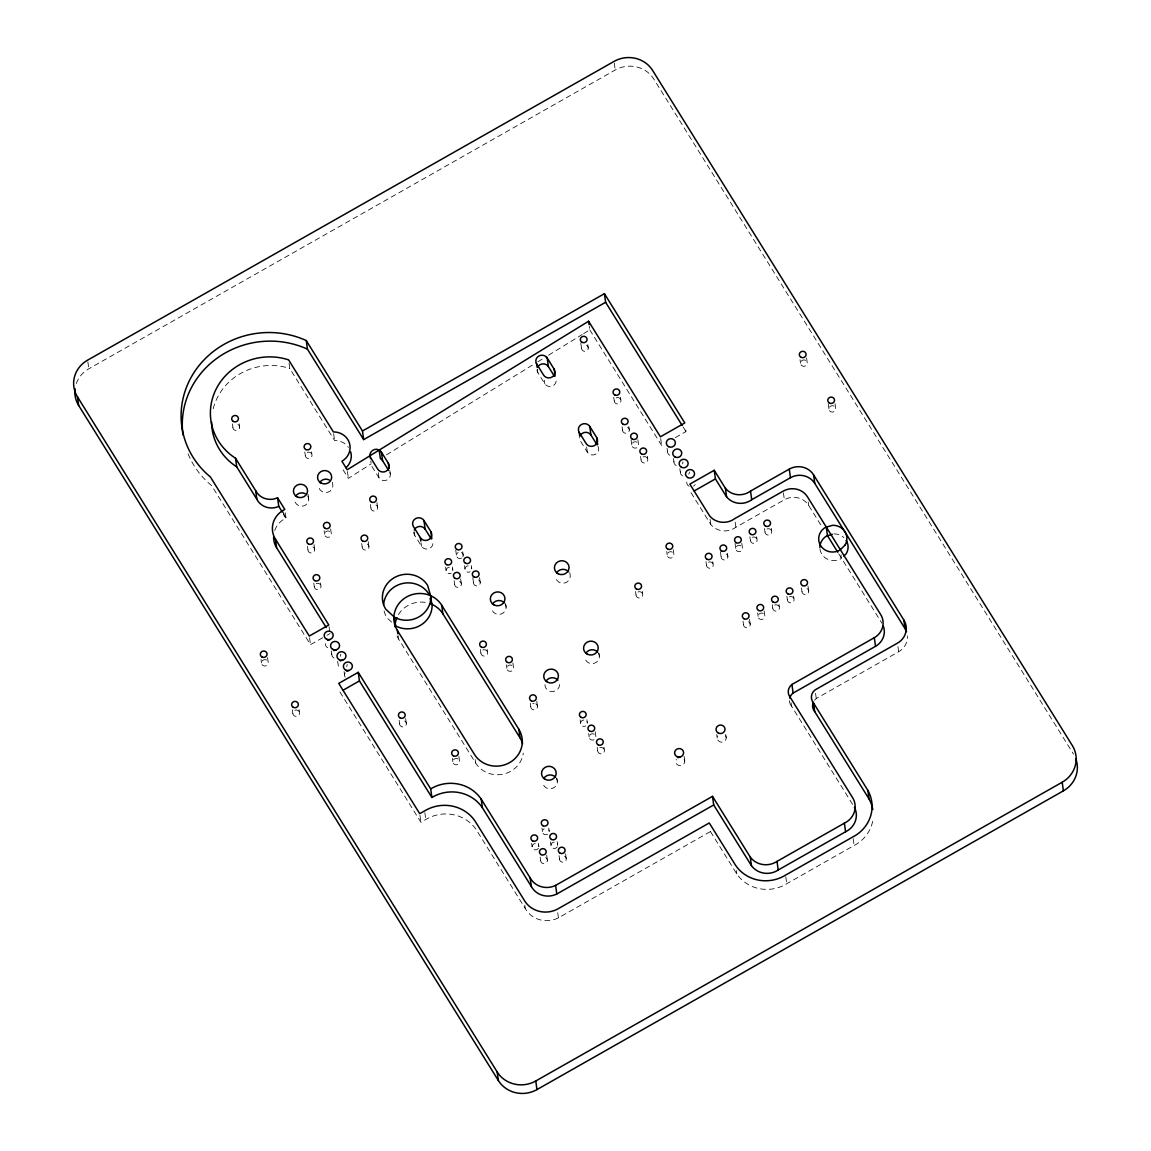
<?xml version="1.0" encoding="UTF-8"?>
<svg xmlns="http://www.w3.org/2000/svg" width="1151" height="1151" viewBox="0 0 1151 1151"><rect width="100%" height="100%" fill="white"/><g stroke="black" fill="none" stroke-linecap="round" stroke-linejoin="round"><path stroke-width="0.75" stroke-dasharray="5 3.75" d="M343.113 469.838L348.408 478.356L371.212 463.781M386.463 454.846L536.28 362.738M537.805 361.802L546.97 356.163M548.509 355.227L582.133 334.553M583.672 333.603L589.787 329.848L589.298 326.409M76.283 383.556A28.243 26.703 -7.9 0 1 88.814 368.766L615.238 70.01A28.243 26.703 -7.9 0 1 653.826 79.059L1073.523 754.135M274.715 530.453A22.243 21.035 -7.9 0 1 284.585 518.799L285.995 518.008L285.275 512.842M188.073 453.868A86.699 81.98 -7.9 0 0 211.583 485.549L310.497 644.661L325.503 636.143M326.999 635.294L329.992 633.597M589.787 329.848L661.609 445.394L664.659 443.667M675.32 437.61L685.982 431.567L685.277 426.402M691.046 492.729L710.771 524.453A17.927 16.963 -7.9 0 0 735.877 527.259L784.378 499.75A17.797 16.819 -7.9 0 1 808.678 505.447L821.843 526.597M339.933 691.996L420.921 822.274L425.798 819.512A36.717 34.717 -7.9 0 1 476.341 829.828L525.273 908.542A24.588 23.236 -7.9 0 0 558.436 917.851L710.455 831.569L709.98 828.13M814.491 700.283A9.812 9.28 -7.9 0 1 816.26 698.513L898.658 651.754A17.797 16.819 -7.9 0 0 907.434 635.899M710.455 831.569L736.827 873.983A36.185 34.213 -7.9 0 0 786.737 883.738L854.114 845.496A36.185 34.213 -7.9 0 0 873.091 818.404M391.599 622.101L386.894 617.742A24.286 22.962 -7.9 0 1 383.858 609.685M838.719 553.76L881.896 623.195M683.147 426.992L685.982 431.567M789.989 703.534A9.812 9.28 -7.9 0 0 791.557 706.153L853.466 805.758M537.013 369.687A6.115 5.769 -7.9 0 0 537.848 372.564L544.797 383.729A6.115 5.769 -7.9 0 0 552.782 385.873A6.115 5.769 -7.9 0 0 555.688 378.42M597.901 446.228A6.115 5.769 -7.9 0 1 595.7 454.156A6.115 5.769 -7.9 0 1 587.355 452.199L580.421 441.034A6.115 5.769 -7.9 0 1 579.629 437.394M389.887 472.514A6.115 5.769 -7.9 0 1 386.981 479.967A6.115 5.769 -7.9 0 1 378.996 477.823L372.046 466.659A6.115 5.769 -7.9 0 1 371.269 464.529L370.795 461.091M413.785 532.251A6.115 5.769 -7.9 0 0 414.619 535.129L421.554 546.293A6.115 5.769 -7.9 0 0 429.553 548.437A6.115 5.769 -7.9 0 0 432.459 540.984M289.059 363.313L289.779 368.478L334.596 440.545A16.704 15.797 -7.9 0 1 348.451 447.307M397.037 636.158A25.71 24.3 -7.9 0 0 398.548 638.992L475.651 763.027A25.71 24.3 -7.9 0 0 502.958 774.191A25.71 24.3 -7.9 0 0 523.302 753.128M283.275 513.634L285.995 518.008M897.938 646.589L898.658 651.754M835.007 403.656L835.727 408.821A3.381 3.194 -7.9 0 1 830.677 411.698A3.381 3.194 -7.9 0 1 830.648 406.145A3.381 3.194 -7.9 0 1 835.727 408.821M828.26 403.785L828.979 408.95M841.064 554.84L841.093 558.71A14.129 13.352 -7.9 0 1 819.872 547.545M806.563 357.889L807.283 363.054A3.381 3.194 -7.9 0 1 802.218 365.917A3.381 3.194 -7.9 0 1 802.189 360.378A3.381 3.194 -7.9 0 1 807.283 363.054M800.046 359.745L800.52 363.184M808.203 502.009L808.678 505.447M853.164 838.619L854.114 845.496M808.016 586.147L808.736 591.312M801.499 588.003L801.988 591.441M815.555 693.348L816.26 698.513M783.414 492.858L784.378 499.75M793.643 596.175L794.118 599.613A3.381 3.194 -7.9 0 1 789.068 602.477A3.381 3.194 -7.9 0 1 789.039 596.937A3.381 3.194 -7.9 0 1 794.118 599.613M786.881 596.304L787.356 599.743M771.271 528.381L771.745 531.82A3.381 3.194 -7.9 0 1 766.695 534.683A3.381 3.194 -7.9 0 1 766.667 529.143A3.381 3.194 -7.9 0 1 771.745 531.82M779.011 604.476L779.486 607.915A3.381 3.194 -7.9 0 1 774.436 610.778A3.381 3.194 -7.9 0 1 774.407 605.239A3.381 3.194 -7.9 0 1 779.486 607.915M791.068 702.714L791.557 706.153M764.509 528.496L764.998 531.949M772.263 604.592L772.738 608.045M756.653 536.668L757.128 540.121A3.381 3.194 -7.9 0 1 752.078 542.984A3.381 3.194 -7.9 0 1 752.049 537.445A3.381 3.194 -7.9 0 1 757.128 540.121M764.149 611.052L764.868 616.217A3.381 3.194 -7.9 0 1 759.818 619.08A3.381 3.194 -7.9 0 1 759.789 613.541A3.381 3.194 -7.9 0 1 764.868 616.217M749.891 536.798L750.366 540.251M757.631 612.893L758.121 616.346M741.791 543.243L742.496 548.408A3.381 3.194 -7.9 0 1 737.446 551.286A3.381 3.194 -7.9 0 1 737.417 545.747A3.381 3.194 -7.9 0 1 742.496 548.408M785.788 876.846L786.737 883.738M749.531 619.339L750.251 624.504M735.158 522.094L735.877 527.259M735.029 543.373L735.748 548.538M743.014 621.195L743.488 624.633M727.403 553.271L727.878 556.71M720.411 551.674L721.13 556.839M710.052 519.288L710.771 524.453M712.786 561.573L713.26 565.012A3.381 3.194 -7.9 0 1 708.21 567.875A3.381 3.194 -7.9 0 1 708.182 562.335A3.381 3.194 -7.9 0 1 713.26 565.012M706.023 561.702L706.498 565.141M725.749 734.381L726.223 737.82M736.352 870.544L736.827 873.983M679.838 468.774L680.327 472.212M716.728 734.554L717.202 737.992M673.45 458.486L673.925 461.925M614.274 63.118L615.238 70.01M667.048 448.185L667.522 451.624M660.66 438.502L661.609 445.394M673.234 549.66L673.954 554.825A3.381 3.194 -7.9 0 1 668.904 557.688A3.381 3.194 -7.9 0 1 668.875 552.149A3.381 3.194 -7.9 0 1 673.954 554.825M666.717 551.516L667.192 554.955M647.337 456.3L647.812 459.753A3.381 3.194 -7.9 0 1 642.762 462.616A3.381 3.194 -7.9 0 1 642.733 457.076A3.381 3.194 -7.9 0 1 647.812 459.753M684.082 756.178L684.802 761.343M640.575 456.429L641.064 459.868M637.855 439.711L638.575 444.876A3.381 3.194 -7.9 0 1 633.525 447.753A3.381 3.194 -7.9 0 1 633.496 442.2A3.381 3.194 -7.9 0 1 638.575 444.876M631.093 439.84L631.813 445.005M628.834 426.561L629.324 429.999M620.504 397.239L620.979 400.677A3.381 3.194 -7.9 0 1 615.929 403.541A3.381 3.194 -7.9 0 1 615.9 398.001A3.381 3.194 -7.9 0 1 620.979 400.677M622.087 426.676L622.562 430.129M642.287 591.369L642.762 594.808A3.381 3.194 -7.9 0 1 637.712 597.671A3.381 3.194 -7.9 0 1 637.683 592.132A3.381 3.194 -7.9 0 1 642.762 594.808M613.742 397.354L614.231 400.807M635.525 591.485L635.999 594.938M587.787 344.595L588.262 348.048M580.78 343.012L581.5 348.178M586.65 447.034L587.355 452.199M598.952 653.106L599.426 656.545M603.958 747.157L604.448 750.596A3.381 3.194 -7.9 0 1 599.383 753.459A3.381 3.194 -7.9 0 1 599.354 747.92A3.381 3.194 -7.9 0 1 604.448 750.596M595.182 731.705L595.901 736.87A3.381 3.194 -7.9 0 1 590.851 739.733A3.381 3.194 -7.9 0 1 590.823 734.194A3.381 3.194 -7.9 0 1 595.901 736.87M597.211 747.287L597.686 750.725M544.308 380.29L544.797 383.729M569.803 572.68L570.277 576.119A7.338 6.935 -7.9 0 1 562.983 583.212A7.338 6.935 -7.9 0 1 555.602 576.406M586.895 719.692L587.37 723.145A3.381 3.194 -7.9 0 0 583.384 720.066A3.381 3.194 -7.9 0 0 580.823 724.353A3.381 3.194 -7.9 0 0 585.701 725.936M588.679 733.547L589.154 737M537.373 369.111L537.848 372.564M580.133 719.821L580.608 723.26M556.911 778.292L557.401 781.73M565.573 853.769L566.292 858.934M557.271 841.755L557.746 845.208A3.381 3.194 -7.9 0 0 553.199 842.287A3.381 3.194 -7.9 0 0 551.804 847.366A3.381 3.194 -7.9 0 0 557.314 846.805M559.055 855.625L559.53 859.063M536.783 701.405L537.503 706.556M548.739 828.029L549.214 831.468A3.381 3.194 -7.9 0 0 547.516 828.734M550.523 841.885L550.998 845.338M530.266 703.247L530.74 706.685M557.717 912.685L558.436 917.851M546.682 855.207L547.401 860.372M541.977 828.159L542.466 831.597M505.692 603.872L506.167 607.311M538.38 843.194L538.855 846.632A3.381 3.194 -7.9 0 0 534.309 843.712A3.381 3.194 -7.9 0 0 532.913 848.805A3.381 3.194 -7.9 0 0 538.423 848.244M540.164 857.049L540.639 860.502M512.871 662.947L513.591 668.112A3.381 3.194 -7.9 0 1 508.541 670.975A3.381 3.194 -7.9 0 1 508.512 665.436A3.381 3.194 -7.9 0 1 513.591 668.112M531.633 843.323L532.107 846.762M506.368 664.803L506.843 668.242M479.55 577.529L480.269 582.694M524.798 905.089L525.273 908.542M487.132 649.38L487.607 652.833A3.381 3.194 -7.9 0 1 482.557 655.696A3.381 3.194 -7.9 0 1 482.528 650.157A3.381 3.194 -7.9 0 1 487.607 652.833M471.263 565.515L471.737 568.968A3.381 3.194 -7.9 0 0 467.752 565.889A3.381 3.194 -7.9 0 0 465.191 570.177A3.381 3.194 -7.9 0 0 470.054 571.759M472.802 577.658L473.521 582.823M480.37 649.509L480.859 652.962M462.716 551.789L463.206 555.228M464.5 565.645L464.975 569.083M460.659 578.967L461.378 584.118M455.724 550.192L456.443 555.357M452.372 566.954L452.847 570.392A3.381 3.194 -7.9 0 0 448.861 567.314A3.381 3.194 -7.9 0 0 446.3 571.615A3.381 3.194 -7.9 0 0 451.163 573.198M454.141 580.809L454.631 584.248M475.176 759.574L475.651 763.027M445.61 567.083L446.084 570.522M458.889 756.423L459.609 761.588A3.381 3.194 -7.9 0 1 454.559 764.451A3.381 3.194 -7.9 0 1 454.53 758.912A3.381 3.194 -7.9 0 1 459.609 761.588M452.386 758.279L452.861 761.717M421.079 542.855L421.554 546.293M414.13 531.69L414.619 535.129M389.829 470.529L390.304 473.967M378.276 472.658L378.996 477.823M424.848 812.635L425.798 819.512M398.059 635.539L398.548 638.992M376.952 502.642L377.672 507.807M419.971 815.397L420.921 822.274M405.656 718.526L406.375 723.691M370.435 504.483L370.91 507.936M399.152 720.382L399.627 723.821M368.234 541.646L368.939 546.811M361.716 543.488L362.191 546.941M347.458 471.478L348.408 478.356M333.632 433.668L334.596 440.545M332.394 482.269L332.884 485.708A7.079 6.69 -7.9 0 1 325.848 492.542A7.079 6.69 -7.9 0 1 318.741 485.981M330.639 528.913L331.359 534.078A3.381 3.194 -7.9 0 1 326.309 536.956A3.381 3.194 -7.9 0 1 326.28 531.402A3.381 3.194 -7.9 0 1 331.359 534.078M344.077 671.522L344.552 674.961M324.122 530.769L324.611 534.208M311.561 451.825L312.036 455.278A3.381 3.194 -7.9 0 1 306.986 458.141A3.381 3.194 -7.9 0 1 306.957 452.602A3.381 3.194 -7.9 0 1 312.036 455.278M337.675 661.235L338.164 664.674A4.518 4.273 -7.9 0 0 340.437 668.328M304.799 451.955L305.288 455.393M329.042 626.705L329.761 631.87M331.272 650.919L331.747 654.372M308.036 494.239L308.756 499.405M320.539 582.953L321.014 586.391A3.381 3.194 -7.9 0 1 315.964 589.254A3.381 3.194 -7.9 0 1 315.935 583.715A3.381 3.194 -7.9 0 1 321.014 586.391M313.993 544.567L314.712 549.718M313.791 583.068L314.266 586.521M307.475 546.408L307.95 549.847M309.547 637.769L310.497 644.661M283.635 511.907L284.585 518.799M299.087 709.663L299.562 713.102A3.381 3.194 -7.9 0 1 294.512 715.98A3.381 3.194 -7.9 0 1 294.483 710.44A3.381 3.194 -7.9 0 1 299.562 713.102M292.34 709.793L292.814 713.232M239.163 423.784L239.638 427.222M267.55 657.595L268.269 662.76A3.381 3.194 -7.9 0 1 263.219 665.638A3.381 3.194 -7.9 0 1 263.191 660.084A3.381 3.194 -7.9 0 1 268.269 662.76M232.416 423.913L232.89 427.352M261.032 659.451L261.507 662.89M87.864 361.874L88.814 368.766M313 546.984A3.381 3.194 -7.9 0 1 313.935 551.789A3.381 3.194 -7.9 0 1 308.756 551.89A3.381 3.194 -7.9 0 1 309.633 547.056M478.571 579.946A3.381 3.194 -7.9 0 1 479.492 584.766A3.381 3.194 -7.9 0 1 474.313 584.866A3.381 3.194 -7.9 0 1 475.19 580.018M461.493 552.494A3.381 3.194 -7.9 0 1 462.76 556.839M461.522 558.034A3.381 3.194 -7.9 0 1 456.904 556.955A3.381 3.194 -7.9 0 1 458.112 552.552M327.632 647.74A4.518 4.273 -7.9 0 1 325.949 641.927M404.677 720.958A3.381 3.194 -7.9 0 1 405.598 725.763A3.381 3.194 -7.9 0 1 400.419 725.864A3.381 3.194 -7.9 0 1 401.296 721.015M375.96 505.059A3.381 3.194 -7.9 0 1 376.881 509.879A3.381 3.194 -7.9 0 1 371.715 509.979A3.381 3.194 -7.9 0 1 372.579 505.131M627.612 427.251A3.381 3.194 -7.9 0 1 628.532 432.071A3.381 3.194 -7.9 0 1 623.367 432.172A3.381 3.194 -7.9 0 1 624.245 427.323M459.681 581.384A3.381 3.194 -7.9 0 1 460.601 586.19A3.381 3.194 -7.9 0 1 455.422 586.291A3.381 3.194 -7.9 0 1 456.3 581.456M559.602 684.514A7.338 6.935 -7.9 0 1 550.394 691.406A7.338 6.935 -7.9 0 1 545.891 681.306M556.393 778.277A7.338 6.935 -7.9 0 1 551.991 788.55A7.338 6.935 -7.9 0 1 542.725 782.018M505.174 603.858A7.338 6.935 -7.9 0 1 500.771 614.13A7.338 6.935 -7.9 0 1 491.506 607.584M535.79 703.822A3.381 3.194 -7.9 0 1 536.308 709.03A3.381 3.194 -7.9 0 1 530.956 707.779A3.381 3.194 -7.9 0 1 534.107 703.434M598.434 653.092A7.338 6.935 -7.9 0 1 594.031 663.364A7.338 6.935 -7.9 0 1 584.766 656.833M398.419 614.663A25.71 24.3 -7.9 0 1 427.251 602.779M213.194 408.763A58.5 55.32 -7.9 0 1 289.779 368.478M789.802 702.959A9.812 9.28 -7.9 0 1 789.413 700.571M307.792 496.067A7.079 6.69 -7.9 0 1 303.547 505.965A7.079 6.69 -7.9 0 1 294.627 499.678M689.348 472.039A4.518 4.273 -7.9 0 1 688.744 474.198M682.601 475.881A4.518 4.273 -7.9 0 1 680.917 470.068M669.796 455.278A4.518 4.273 -7.9 0 1 668.112 449.48M682.946 461.752A4.518 4.273 -7.9 0 1 682.356 463.911M676.198 465.594A4.518 4.273 -7.9 0 1 674.515 459.781M340.768 654.2A4.518 4.273 -7.9 0 1 340.178 656.343M334.02 658.027A4.518 4.273 -7.9 0 1 332.351 652.214M345.171 677.09A4.518 4.273 -7.9 0 1 345.142 672.817M347.185 664.501A4.518 4.273 -7.9 0 1 346.58 666.645M695.161 484.499A4.518 4.273 -7.9 0 1 693.521 486.096M689.003 486.182A4.518 4.273 -7.9 0 1 687.32 480.37M367.241 544.063A3.381 3.194 -7.9 0 1 368.162 548.883A3.381 3.194 -7.9 0 1 362.997 548.984A3.381 3.194 -7.9 0 1 363.86 544.135M586.55 345.3A3.381 3.194 -7.9 0 1 587.485 350.12A3.381 3.194 -7.9 0 1 582.305 350.206A3.381 3.194 -7.9 0 1 583.183 345.372M807.038 588.578A3.381 3.194 -7.9 0 1 807.959 593.384A3.381 3.194 -7.9 0 1 802.779 593.484A3.381 3.194 -7.9 0 1 803.657 588.636M748.538 621.77A3.381 3.194 -7.9 0 1 749.474 626.576A3.381 3.194 -7.9 0 1 744.294 626.676A3.381 3.194 -7.9 0 1 745.172 621.842M726.18 553.976A3.381 3.194 -7.9 0 1 727.101 558.782A3.381 3.194 -7.9 0 1 721.922 558.882A3.381 3.194 -7.9 0 1 722.799 554.034M545.689 857.624A3.381 3.194 -7.9 0 1 546.624 862.444A3.381 3.194 -7.9 0 1 541.445 862.531A3.381 3.194 -7.9 0 1 542.322 857.696M547.545 834.274A3.381 3.194 -7.9 0 1 542.927 833.195A3.381 3.194 -7.9 0 1 544.135 828.792M564.58 856.2A3.381 3.194 -7.9 0 1 565.515 861.006A3.381 3.194 -7.9 0 1 560.336 861.106A3.381 3.194 -7.9 0 1 561.213 856.258M237.94 424.489A3.381 3.194 -7.9 0 1 238.861 429.294A3.381 3.194 -7.9 0 1 233.682 429.395A3.381 3.194 -7.9 0 1 234.559 424.546M725.619 735.705A4.518 4.273 -7.9 0 1 721.735 742.179A4.518 4.273 -7.9 0 1 717.807 735.849M684.183 759.214A4.518 4.273 -7.9 0 1 680.313 765.703A4.518 4.273 -7.9 0 1 676.371 759.358M833.914 533.906A14.129 13.352 -7.9 0 1 843.913 537.632"/><path stroke-width="1.5" d="M395.038 626.892L395.239 623.713A25.71 24.3 -7.9 0 1 396.951 617.54M843.884 556.005L846.244 553.717A14.129 13.352 -7.9 0 0 846.172 540.351M604.419 293.678L605.613 302.281L363.673 439.596L362.479 430.992L604.419 293.678L684.787 422.949L660.415 436.79L588.593 321.244L347.214 469.752L341.919 461.234A16.704 15.797 -7.9 0 0 349.516 443.336A16.704 15.797 -7.9 0 0 333.402 431.942L288.584 359.86A58.5 55.32 -7.9 0 0 216.877 387.657A58.5 55.32 -7.9 0 0 235.523 458.242L236.718 466.846L256.874 499.275A16.445 15.553 -7.9 0 0 278.758 506.368L282.369 512.181M430.69 788.881A36.717 34.717 -7.9 0 1 481.233 799.197L530.165 877.896A18.934 17.912 -7.9 0 0 555.602 885.407L712.512 796.363L713.706 804.966L556.796 894.01A18.934 17.912 -7.9 0 1 531.359 886.515L482.427 807.801A36.717 34.717 -7.9 0 0 431.884 797.485L430.69 788.881L358.234 672.328L338.739 683.392L419.727 813.671L424.604 810.908A36.717 34.717 -7.9 0 1 475.147 821.224L524.079 899.924A24.588 23.236 -7.9 0 0 557.242 909.247L709.261 822.965L735.633 865.379A36.185 34.213 -7.9 0 0 785.543 875.134L852.92 836.892A36.185 34.213 -7.9 0 0 867.84 790.349L813.512 702.988A9.812 9.28 -7.9 0 1 815.066 689.909L897.463 643.15A17.797 16.819 -7.9 0 0 903.852 620.029L813.57 474.816A17.797 16.819 -7.9 0 0 789.269 469.104L750.524 491.089A17.927 16.963 -7.9 0 1 725.403 488.283L714.224 470.284L689.852 484.125L709.577 515.849A17.927 16.963 -7.9 0 0 734.683 518.655L783.184 491.132A17.797 16.819 -7.9 0 1 807.484 496.844L880.702 614.591A17.797 16.819 -7.9 0 1 874.314 637.712L875.508 646.33L793.111 693.089A9.812 9.28 -7.9 0 0 789.701 698.153M342.926 690.298L359.429 680.932L358.234 672.328M694.096 491.002L715.418 478.902L714.224 470.284M715.418 478.902L726.598 496.887A17.927 16.963 -7.9 0 0 751.718 499.707L790.464 477.708A17.797 16.819 -7.9 0 1 814.779 483.42L905.046 628.633A17.797 16.819 -7.9 0 1 906.499 631.611M713.706 804.966L751.459 865.696A19.265 18.215 -7.9 0 0 778.205 870.012L845.582 831.77L844.388 823.166A19.265 18.215 -7.9 0 0 853.208 798.65L790.363 697.549A9.812 9.28 -7.9 0 1 791.917 684.485L874.314 637.712M712.512 796.363L750.265 857.078A19.265 18.215 -7.9 0 0 777.011 861.394L844.388 823.166M77.477 396.865L497.174 1071.941A28.243 26.703 -7.9 0 0 535.762 1080.99L1062.186 782.234A28.243 26.703 -7.9 0 0 1072.329 745.531L652.631 70.456A28.243 26.703 -7.9 0 0 614.044 61.406L87.62 360.148A28.243 26.703 -7.9 0 0 77.477 396.865L78.671 405.469L498.369 1080.544A28.243 26.703 -7.9 0 0 536.956 1089.594L1063.38 790.852A28.243 26.703 -7.9 0 0 1075.825 758.869M832.302 534.337L826.878 535.834A14.129 13.352 -7.9 0 0 819.872 547.545M430.431 603.743L433.452 605.095A25.71 24.3 -7.9 0 1 442.89 613.814L520.007 737.849A25.71 24.3 -7.9 0 1 522.597 743.661M837.784 552.25L827.468 535.661L826.274 527.057M605.613 302.281L682.198 425.482M813.253 702.427A9.812 9.28 -7.9 0 0 814.707 711.591L869.034 798.967A36.185 34.213 -7.9 0 1 872.803 809.484M537.129 367.399L536.654 363.946A6.115 5.769 -7.9 0 1 538.841 356.019A6.115 5.769 -7.9 0 1 547.185 357.975L554.135 369.14L555.099 376.032M579.701 435.869L579.226 432.431A6.115 5.769 -7.9 0 1 581.413 424.489A6.115 5.769 -7.9 0 1 589.758 426.445L596.707 437.61L597.657 444.502M547.185 357.975L548.38 366.579L554.465 376.348M589.758 426.445L590.952 435.049L597.038 444.818M536.654 363.946L543.603 375.125A6.115 5.769 -7.9 0 0 551.948 377.082A6.115 5.769 -7.9 0 0 554.135 369.14M579.226 432.431L586.161 443.595A6.115 5.769 -7.9 0 0 594.506 445.552A6.115 5.769 -7.9 0 0 596.707 437.61M388.333 463.234A6.115 5.769 -7.9 0 1 386.146 471.176A6.115 5.769 -7.9 0 1 377.801 469.22L370.852 458.055A6.115 5.769 -7.9 0 1 373.039 450.113A6.115 5.769 -7.9 0 1 381.384 452.07L388.333 463.234L389.052 468.399M420.849 541.128L420.36 537.69L413.425 526.525A6.115 5.769 -7.9 0 1 415.612 518.583A6.115 5.769 -7.9 0 1 423.956 520.54L430.906 531.704L431.855 538.596M379.154 449.998L380.348 458.602A6.115 5.769 -7.9 0 1 382.578 460.673L388.664 470.442M423.956 520.54L425.151 529.143L431.237 538.927M235.523 458.242L255.68 490.671A16.445 15.553 -7.9 0 0 277.564 497.764L284.801 509.404L283.391 510.195A22.243 21.035 -7.9 0 0 275.406 539.1L328.798 624.993L309.302 636.057L210.388 476.931A86.699 81.98 -7.9 0 1 195.843 369.816A86.699 81.98 -7.9 0 1 306.252 340.552L362.479 430.992M306.252 340.552L307.446 349.156L363.673 439.596M397.829 633.827L397.354 630.388A25.71 24.3 -7.9 0 1 393.843 618.288L394.045 615.109A25.71 24.3 -7.9 0 1 429.237 595.139L432.258 596.477A25.71 24.3 -7.9 0 1 441.696 605.21L518.813 729.245L520.007 737.849M397.354 630.388L474.457 754.409A25.71 24.3 -7.9 0 0 509.576 762.653A25.71 24.3 -7.9 0 0 518.813 729.245M273.564 537.244A22.243 21.035 -7.9 0 0 276.6 547.703L326.251 627.568M359.429 680.932L431.884 797.485M430.086 598.419L432.114 605.397A24.286 22.962 -7.9 0 1 395.815 625.986L393.944 616.763M1062.186 782.234L1063.38 790.852M903.852 620.029L905.046 628.633M867.84 790.349L869.034 798.967M813.57 474.816L814.779 483.42M789.269 469.104L790.464 477.708M813.512 702.988L814.707 711.591M791.917 684.485L793.111 693.089M750.524 491.089L751.718 499.707M725.403 488.283L726.598 496.887M777.011 861.394L778.205 870.012M750.265 857.078L751.459 865.696M588.593 321.244L589.067 324.683M555.602 885.407L556.796 894.01M530.165 877.896L531.359 886.515M535.762 1080.99L536.956 1089.594M481.233 799.197L482.427 807.801M441.696 605.21L442.89 613.814M497.174 1071.941L498.369 1080.544M430.618 595.743L431.812 604.361M381.384 452.07L382.578 460.673M370.018 455.177L370.493 458.616M277.564 497.764L278.758 506.368M275.406 539.1L276.6 547.703M255.68 490.671L256.874 499.275M430.906 531.704A6.115 5.769 -7.9 0 1 428.704 539.646A6.115 5.769 -7.9 0 1 420.36 537.69M327.589 640.33A4.518 4.273 -7.9 0 1 329.848 639.711M545.891 681.306A7.338 6.935 -7.9 0 1 557.861 680.097M543.689 778.522A7.338 6.935 -7.9 0 1 555.66 777.313M492.47 604.102A7.338 6.935 -7.9 0 1 504.44 602.894M585.73 653.336A7.338 6.935 -7.9 0 1 597.7 652.128M78.671 405.469A28.243 26.703 -7.9 0 1 75.045 388.678M182.98 434.891A86.699 81.98 -7.9 0 1 218.676 357.069A86.699 81.98 -7.9 0 1 307.446 349.156M236.718 466.846A58.5 55.32 -7.9 0 1 211.583 421.957M350.71 451.94A16.704 15.797 -7.9 0 1 346.019 467.738M883.349 626.173A17.797 16.819 -7.9 0 1 875.508 646.33M854.402 807.254A19.265 18.215 -7.9 0 1 845.582 831.77M414.231 530.035A6.115 5.769 -7.9 0 1 425.151 529.143M537.819 366.781A6.115 5.769 -7.9 0 1 548.38 366.579M580.032 435.941A6.115 5.769 -7.9 0 1 590.952 435.049M319.676 482.614A7.079 6.69 -7.9 0 1 329.315 479.981M295.548 496.311A7.079 6.69 -7.9 0 1 305.188 493.678M333.991 650.617A4.518 4.273 -7.9 0 1 336.236 650.013M346.796 671.22A4.518 4.273 -7.9 0 1 349.041 670.601M340.394 660.933A4.518 4.273 -7.9 0 1 342.653 660.314M556.58 572.91A7.338 6.935 -7.9 0 1 568.551 571.702M678.011 757.761A4.518 4.273 -7.9 0 1 680.27 757.157M383.628 604.649A24.286 22.962 -7.9 0 1 402.303 583.557A24.286 22.962 -7.9 0 1 428.805 593.959M845.05 545.114L839.899 550.106A14.129 13.352 -7.9 0 1 820.605 545.574A14.129 13.352 -7.9 0 1 825.684 527.216L832.72 525.302A14.129 13.352 -7.9 0 1 845.05 545.114M394.62 617.382L385.7 609.138A24.286 22.962 -7.9 0 1 394.419 577.572A24.286 22.962 -7.9 0 1 427.611 585.355L430.92 596.793A24.286 22.962 -7.9 0 1 394.62 617.382M400.131 717.951A3.381 3.194 -7.9 0 0 405.181 715.088A3.381 3.194 -7.9 0 0 400.102 712.411A3.381 3.194 -7.9 0 0 400.131 717.951M507.346 662.372A3.381 3.194 -7.9 0 0 512.396 659.509A3.381 3.194 -7.9 0 0 507.318 656.833A3.381 3.194 -7.9 0 0 507.346 662.372M308.468 543.991A3.381 3.194 -7.9 0 0 313.518 541.114A3.381 3.194 -7.9 0 0 308.439 538.438A3.381 3.194 -7.9 0 0 308.468 543.991M474.025 576.953A3.381 3.194 -7.9 0 0 479.075 574.09A3.381 3.194 -7.9 0 0 473.996 571.414A3.381 3.194 -7.9 0 0 474.025 576.953M456.947 549.487A3.381 3.194 -7.9 0 0 462.011 546.624A3.381 3.194 -7.9 0 0 456.918 543.948A3.381 3.194 -7.9 0 0 456.947 549.487M321.115 483.103A7.079 6.69 -7.9 0 0 331.689 477.104A7.079 6.69 -7.9 0 0 321.057 471.507A7.079 6.69 -7.9 0 0 321.115 483.103M296.987 496.8A7.079 6.69 -7.9 0 0 307.562 490.801A7.079 6.69 -7.9 0 0 296.929 485.204A7.079 6.69 -7.9 0 0 296.987 496.8M681.406 467.263A4.518 4.273 -7.9 0 0 688.154 463.436A4.518 4.273 -7.9 0 0 681.363 459.868A4.518 4.273 -7.9 0 0 681.406 467.263M668.602 446.674A4.518 4.273 -7.9 0 0 675.349 442.847A4.518 4.273 -7.9 0 0 668.558 439.265A4.518 4.273 -7.9 0 0 668.602 446.674M675.004 456.976A4.518 4.273 -7.9 0 0 681.752 453.149A4.518 4.273 -7.9 0 0 674.975 449.581A4.518 4.273 -7.9 0 0 675.004 456.976M332.826 649.423A4.518 4.273 -7.9 0 0 339.574 645.582A4.518 4.273 -7.9 0 0 332.797 642.013A4.518 4.273 -7.9 0 0 332.826 649.423M345.631 670.011A4.518 4.273 -7.9 0 0 352.379 666.184A4.518 4.273 -7.9 0 0 345.602 662.616A4.518 4.273 -7.9 0 0 345.631 670.011M339.243 659.724A4.518 4.273 -7.9 0 0 345.991 655.897A4.518 4.273 -7.9 0 0 339.2 652.315A4.518 4.273 -7.9 0 0 339.243 659.724M687.809 477.579A4.518 4.273 -7.9 0 0 694.557 473.752A4.518 4.273 -7.9 0 0 687.766 470.169A4.518 4.273 -7.9 0 0 687.809 477.579M326.438 639.122A4.518 4.273 -7.9 0 0 333.186 635.294A4.518 4.273 -7.9 0 0 326.395 631.726A4.518 4.273 -7.9 0 0 326.438 639.122M362.694 541.071A3.381 3.194 -7.9 0 0 367.744 538.193A3.381 3.194 -7.9 0 0 362.666 535.532A3.381 3.194 -7.9 0 0 362.694 541.071M614.735 394.937A3.381 3.194 -7.9 0 0 619.785 392.074A3.381 3.194 -7.9 0 0 614.706 389.398A3.381 3.194 -7.9 0 0 614.735 394.937M582.018 342.307A3.381 3.194 -7.9 0 0 587.068 339.43A3.381 3.194 -7.9 0 0 581.989 336.754A3.381 3.194 -7.9 0 0 582.018 342.307M558.106 573.745A7.338 6.935 -7.9 0 0 569.083 567.515A7.338 6.935 -7.9 0 0 558.048 561.717A7.338 6.935 -7.9 0 0 558.106 573.745M587.269 654.171A7.338 6.935 -7.9 0 0 598.232 647.941A7.338 6.935 -7.9 0 0 587.197 642.129A7.338 6.935 -7.9 0 0 587.269 654.171M547.43 682.14A7.338 6.935 -7.9 0 0 558.408 675.91A7.338 6.935 -7.9 0 0 547.372 670.098A7.338 6.935 -7.9 0 0 547.43 682.14M545.229 779.356A7.338 6.935 -7.9 0 0 556.206 773.127A7.338 6.935 -7.9 0 0 545.171 767.314A7.338 6.935 -7.9 0 0 545.229 779.356M494.009 604.922A7.338 6.935 -7.9 0 0 504.972 598.707A7.338 6.935 -7.9 0 0 493.952 592.894A7.338 6.935 -7.9 0 0 494.009 604.922M531.258 700.83A3.381 3.194 -7.9 0 0 536.308 697.952A3.381 3.194 -7.9 0 0 531.23 695.276A3.381 3.194 -7.9 0 0 531.258 700.83M314.77 580.651A3.381 3.194 -7.9 0 0 319.82 577.788A3.381 3.194 -7.9 0 0 314.741 575.112A3.381 3.194 -7.9 0 0 314.77 580.651M371.413 502.066A3.381 3.194 -7.9 0 0 376.478 499.203A3.381 3.194 -7.9 0 0 371.385 496.527A3.381 3.194 -7.9 0 0 371.413 502.066M325.114 528.338A3.381 3.194 -7.9 0 0 330.164 525.475A3.381 3.194 -7.9 0 0 325.086 522.799A3.381 3.194 -7.9 0 0 325.114 528.338M453.365 755.847A3.381 3.194 -7.9 0 0 458.415 752.984A3.381 3.194 -7.9 0 0 453.336 750.308A3.381 3.194 -7.9 0 0 453.365 755.847M481.363 647.092A3.381 3.194 -7.9 0 0 486.413 644.215A3.381 3.194 -7.9 0 0 481.334 641.539A3.381 3.194 -7.9 0 0 481.363 647.092M641.567 454.012A3.381 3.194 -7.9 0 0 646.617 451.134A3.381 3.194 -7.9 0 0 641.539 448.458A3.381 3.194 -7.9 0 0 641.567 454.012M632.331 439.135A3.381 3.194 -7.9 0 0 637.381 436.272A3.381 3.194 -7.9 0 0 632.302 433.596A3.381 3.194 -7.9 0 0 632.331 439.135M623.079 424.259A3.381 3.194 -7.9 0 0 628.129 421.395A3.381 3.194 -7.9 0 0 623.051 418.719A3.381 3.194 -7.9 0 0 623.079 424.259M446.602 564.652A3.381 3.194 -7.9 0 0 451.652 561.789A3.381 3.194 -7.9 0 0 446.574 559.113A3.381 3.194 -7.9 0 0 446.602 564.652M455.134 578.392A3.381 3.194 -7.9 0 0 460.184 575.514A3.381 3.194 -7.9 0 0 455.105 572.838A3.381 3.194 -7.9 0 0 455.134 578.392M465.493 563.227A3.381 3.194 -7.9 0 0 470.543 560.35A3.381 3.194 -7.9 0 0 465.464 557.674A3.381 3.194 -7.9 0 0 465.493 563.227M598.189 744.855A3.381 3.194 -7.9 0 0 603.253 741.992A3.381 3.194 -7.9 0 0 598.16 739.316A3.381 3.194 -7.9 0 0 598.189 744.855M589.657 731.13A3.381 3.194 -7.9 0 0 594.707 728.266A3.381 3.194 -7.9 0 0 589.629 725.59A3.381 3.194 -7.9 0 0 589.657 731.13M581.126 717.404A3.381 3.194 -7.9 0 0 586.176 714.526A3.381 3.194 -7.9 0 0 581.097 711.85A3.381 3.194 -7.9 0 0 581.126 717.404M802.492 585.571A3.381 3.194 -7.9 0 0 807.542 582.708A3.381 3.194 -7.9 0 0 802.463 580.032A3.381 3.194 -7.9 0 0 802.492 585.571M787.874 593.873A3.381 3.194 -7.9 0 0 792.924 591.01A3.381 3.194 -7.9 0 0 787.845 588.334A3.381 3.194 -7.9 0 0 787.874 593.873M773.242 602.174A3.381 3.194 -7.9 0 0 778.292 599.311A3.381 3.194 -7.9 0 0 773.213 596.635A3.381 3.194 -7.9 0 0 773.242 602.174M758.624 610.476A3.381 3.194 -7.9 0 0 763.674 607.599A3.381 3.194 -7.9 0 0 758.595 604.922A3.381 3.194 -7.9 0 0 758.624 610.476M744.006 618.763A3.381 3.194 -7.9 0 0 749.056 615.9A3.381 3.194 -7.9 0 0 743.978 613.224A3.381 3.194 -7.9 0 0 744.006 618.763M707.016 559.271A3.381 3.194 -7.9 0 0 712.066 556.408A3.381 3.194 -7.9 0 0 706.987 553.732A3.381 3.194 -7.9 0 0 707.016 559.271M721.634 550.969A3.381 3.194 -7.9 0 0 726.684 548.106A3.381 3.194 -7.9 0 0 721.605 545.43A3.381 3.194 -7.9 0 0 721.634 550.969M736.252 542.668A3.381 3.194 -7.9 0 0 741.302 539.805A3.381 3.194 -7.9 0 0 736.223 537.129A3.381 3.194 -7.9 0 0 736.252 542.668M750.884 534.381A3.381 3.194 -7.9 0 0 755.934 531.503A3.381 3.194 -7.9 0 0 750.855 528.827A3.381 3.194 -7.9 0 0 750.884 534.381M765.501 526.079A3.381 3.194 -7.9 0 0 770.551 523.216A3.381 3.194 -7.9 0 0 765.473 520.54A3.381 3.194 -7.9 0 0 765.501 526.079M829.483 403.08A3.381 3.194 -7.9 0 0 834.533 400.217A3.381 3.194 -7.9 0 0 829.454 397.541A3.381 3.194 -7.9 0 0 829.483 403.08M801.024 357.314A3.381 3.194 -7.9 0 0 806.088 354.45A3.381 3.194 -7.9 0 0 800.995 351.774A3.381 3.194 -7.9 0 0 801.024 357.314M293.318 707.361A3.381 3.194 -7.9 0 0 298.368 704.498A3.381 3.194 -7.9 0 0 293.289 701.822A3.381 3.194 -7.9 0 0 293.318 707.361M262.025 657.02A3.381 3.194 -7.9 0 0 267.075 654.156A3.381 3.194 -7.9 0 0 261.996 651.48A3.381 3.194 -7.9 0 0 262.025 657.02M541.157 854.632A3.381 3.194 -7.9 0 0 546.207 851.754A3.381 3.194 -7.9 0 0 541.128 849.078A3.381 3.194 -7.9 0 0 541.157 854.632M532.611 840.892A3.381 3.194 -7.9 0 0 537.661 838.029A3.381 3.194 -7.9 0 0 532.582 835.353A3.381 3.194 -7.9 0 0 532.611 840.892M551.502 839.467A3.381 3.194 -7.9 0 0 556.552 836.59A3.381 3.194 -7.9 0 0 551.473 833.914A3.381 3.194 -7.9 0 0 551.502 839.467M542.97 825.727A3.381 3.194 -7.9 0 0 548.02 822.864A3.381 3.194 -7.9 0 0 542.941 820.188A3.381 3.194 -7.9 0 0 542.97 825.727M560.048 853.193A3.381 3.194 -7.9 0 0 565.098 850.33A3.381 3.194 -7.9 0 0 560.019 847.654A3.381 3.194 -7.9 0 0 560.048 853.193M667.709 549.085A3.381 3.194 -7.9 0 0 672.76 546.221A3.381 3.194 -7.9 0 0 667.681 543.545A3.381 3.194 -7.9 0 0 667.709 549.085M636.517 589.067A3.381 3.194 -7.9 0 0 641.567 586.204A3.381 3.194 -7.9 0 0 636.489 583.528A3.381 3.194 -7.9 0 0 636.517 589.067M233.394 421.482A3.381 3.194 -7.9 0 0 238.444 418.619A3.381 3.194 -7.9 0 0 233.365 415.943A3.381 3.194 -7.9 0 0 233.394 421.482M305.792 449.537A3.381 3.194 -7.9 0 0 310.842 446.66A3.381 3.194 -7.9 0 0 305.763 443.984A3.381 3.194 -7.9 0 0 305.792 449.537M718.282 733.043A4.518 4.273 -7.9 0 0 725.029 729.216A4.518 4.273 -7.9 0 0 718.253 725.648A4.518 4.273 -7.9 0 0 718.282 733.043M676.86 756.567A4.518 4.273 -7.9 0 0 683.608 752.74A4.518 4.273 -7.9 0 0 676.817 749.157A4.518 4.273 -7.9 0 0 676.86 756.567"/></g></svg>
